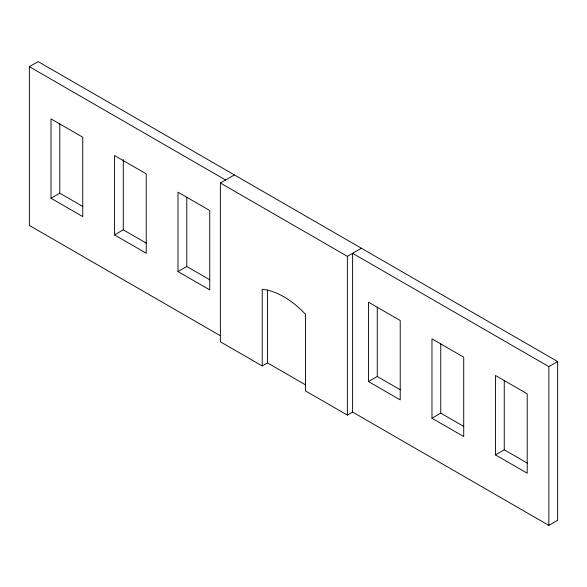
<?xml version="1.0" encoding="UTF-8"?>
<svg xmlns="http://www.w3.org/2000/svg" width="587" height="587" viewBox="0 0 587 587"><rect width="100%" height="100%" fill="white"/><g stroke="black" fill="none" stroke-linecap="round" stroke-linejoin="round"><path stroke-width="0.88" d="M220.052 335.559L29.35 225.459L29.35 66.683L38.14 61.613L557.65 361.541L557.65 520.317L548.86 525.387L352.596 412.081L347.365 415.104L305.519 390.942L305.519 314.287A79.59 45.955 60 0 0 262.228 289.296L262.228 365.943L267.503 362.898L305.284 384.712M50.996 198.259L82.745 216.588L82.745 137.204L50.996 118.875L50.996 198.259L59.793 193.182L82.804 206.47M114.494 234.917L146.236 253.246L146.236 173.862L114.494 155.533L114.494 234.917L123.285 229.84L146.302 243.128M262.228 365.943L220.374 341.788L220.374 183.012L234.404 174.919M177.986 271.576L209.735 289.905L209.735 210.52L177.986 192.191L177.986 271.576L186.783 266.498L209.794 279.794M220.374 183.012L347.365 256.336L361.394 248.235M368.475 381.557L400.217 399.886L400.217 320.502L368.475 302.173L368.475 381.557L377.265 376.48L400.283 389.768M431.966 418.215L463.715 436.545L463.715 357.16L431.966 338.831L431.966 418.215L440.764 413.138L463.781 426.426M352.596 412.081L352.596 253.313L548.86 366.618L557.65 361.541M495.465 454.874L527.207 473.203L527.207 393.818L495.465 375.489L495.465 454.874L504.255 449.796L527.273 463.084M29.35 66.683L225.606 179.996M548.86 366.618L548.86 525.387M504.255 380.449L504.255 449.796M440.764 343.791L440.764 413.138M377.265 307.133L377.265 376.48M347.365 256.336L347.365 415.104M267.503 289.897L267.503 362.898M186.783 197.151L186.783 266.498M123.285 159.583L123.285 229.84M59.793 123.835L59.793 193.182"/></g></svg>
